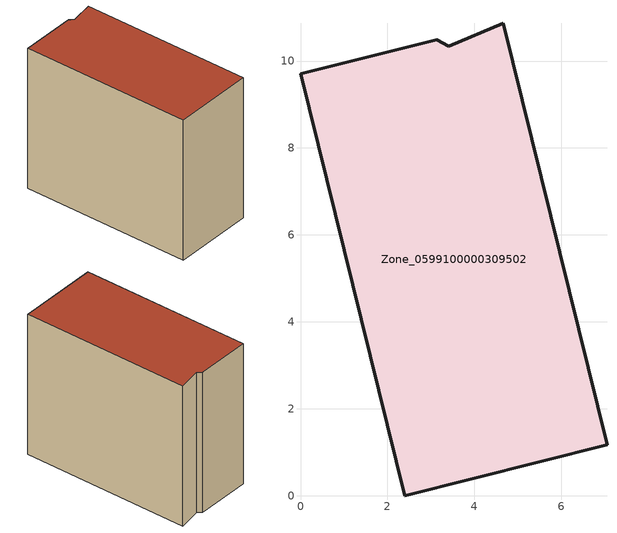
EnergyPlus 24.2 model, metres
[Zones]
Zone_0599100000309502
 floor ground (C_G): 3.41,10.34 4.66,10.87 7.05,1.17 2.4,0 0,9.71 3.13,10.49 z0
 wall outside (C_F): 2.4,0 7.05,1.17 4.66,10.87 3.41,10.34 3.13,10.49 0,9.71 2.4,0 z0:8.47
 roof outside (C_R): 4.66,10.87 3.41,10.34 3.13,10.49 0,9.71 2.4,0 7.05,1.17 z8.47
[BUILDING]
Pand.0599100000309502: North Axis=0; Terrain=City; Loads Convergence Tolerance Value=0.04; Temperature Convergence Tolerance Value=0.4; Solar Distribution=FullExterior; Maximum Number of Warmup Days=25; Minimum Number of Warmup Days=1
[Site:Location]
Rotterdam.The.Hague.AP_ZH_NLD Design_Conditions: Latitude=51.96; Longitude=4.45; Time Zone=1; Elevation=-4.5
[SITE:GROUNDTEMPERATURE:BUILDINGSURFACE]
18, 18, 18, 18, 18, 18, 18, 18, 18, 18, 18, 18
[MATERIAL] Thermal Absorptance=0.9; Solar Absorptance=0.7; Visible Absorptance=0.7
Name | Roughness | Thickness | Conductivity | Density | Specific Heat
G.TI.1992-2005 | MediumSmooth | 0.15 | 0.06 | 540 | 1210
F.TI.1992-2005 | Rough | 0.3 | 0.12 | 1920 | 840
R.TI.1992-2005 | MediumRough | 0.2 | 0.08 | 1500 | 1000
[CONSTRUCTION]
C_G: G.TI.1992-2005
C_F: F.TI.1992-2005
C_R: R.TI.1992-2005
[ZONE]
Zone_0599100000309502: Type=1; Multiplier=1; Ceiling Height=Autocalculate; Volume=Autocalculate; Floor Area=autocalculate; Part of Total Floor Area=Yes
[ZONEINFILTRATION:DESIGNFLOWRATE]
Infil_Zone_0599100000309502: Zone or ZoneList or Space or SpaceList=Zone_0599100000309502; Schedule=AlwaysOn; Design Flow Rate Calculation Method=Flow/Area; Flow Rate per Floor Area=0.0015; Constant Term Coefficient=1; Temperature Term Coefficient=0; Velocity Term Coefficient=0; Velocity Squared Term Coefficient=0
[HVACTEMPLATE:ZONE:IDEALLOADSAIRSYSTEM]
Zone_0599100000309502: Maximum Heating Supply Air Temperature=50; Minimum Cooling Supply Air Temperature=13; Maximum Heating Supply Air Humidity Ratio=0.0156; Minimum Cooling Supply Air Humidity Ratio=0.0077; Heating Limit=NoLimit; Cooling Limit=NoLimit; Dehumidification Control Type=ConstantSensibleHeatRatio; Cooling Sensible Heat Ratio=0.7; Dehumidification Setpoint=60; Humidification Control Type=None; Humidification Setpoint=30; Outdoor Air Method=None; Outdoor Air Flow Rate per Person=0.00944; Outdoor Air Flow Rate per Zone Floor Area=0; Outdoor Air Flow Rate per Zone=0; Demand Controlled Ventilation Type=None; Outdoor Air Economizer Type=NoEconomizer; Heat Recovery Type=None; Sensible Heat Recovery Effectiveness=0.7; Latent Heat Recovery Effectiveness=0.65
[ZONECONTROL:THERMOSTAT]
ThermostatControl_Zone_0599100000309502: Zone or ZoneList=Zone_0599100000309502; Control Type Schedule=DualSetpointControlType; Control 1=Thermostat_Zone_0599100000309502; Temperature Difference Between Cutout And Setpoint=0
[THERMOSTATSETPOINT:DUALSETPOINT]
Thermostat_Zone_0599100000309502: Heating Setpoint Temperature Schedule=HeatingSetpoint_Zone_0599100000309502; Cooling Setpoint Temperature Schedule=CoolingSetpoint_Zone_0599100000309502
[SCHEDULE:COMPACT]
HeatingSetpoint_Zone_0599100000309502: Through: 12/31, For: AllDays, Until: 24:00, 21
CoolingSetpoint_Zone_0599100000309502: Through: 12/31, For: AllDays, Until: 24:00, 24
DualSetpointControlType: Through: 12/31, For: AllDays, Until: 24:00, 4
AlwaysOn: Through: 12/31, For: AllDays, Until: 24:00, 1
